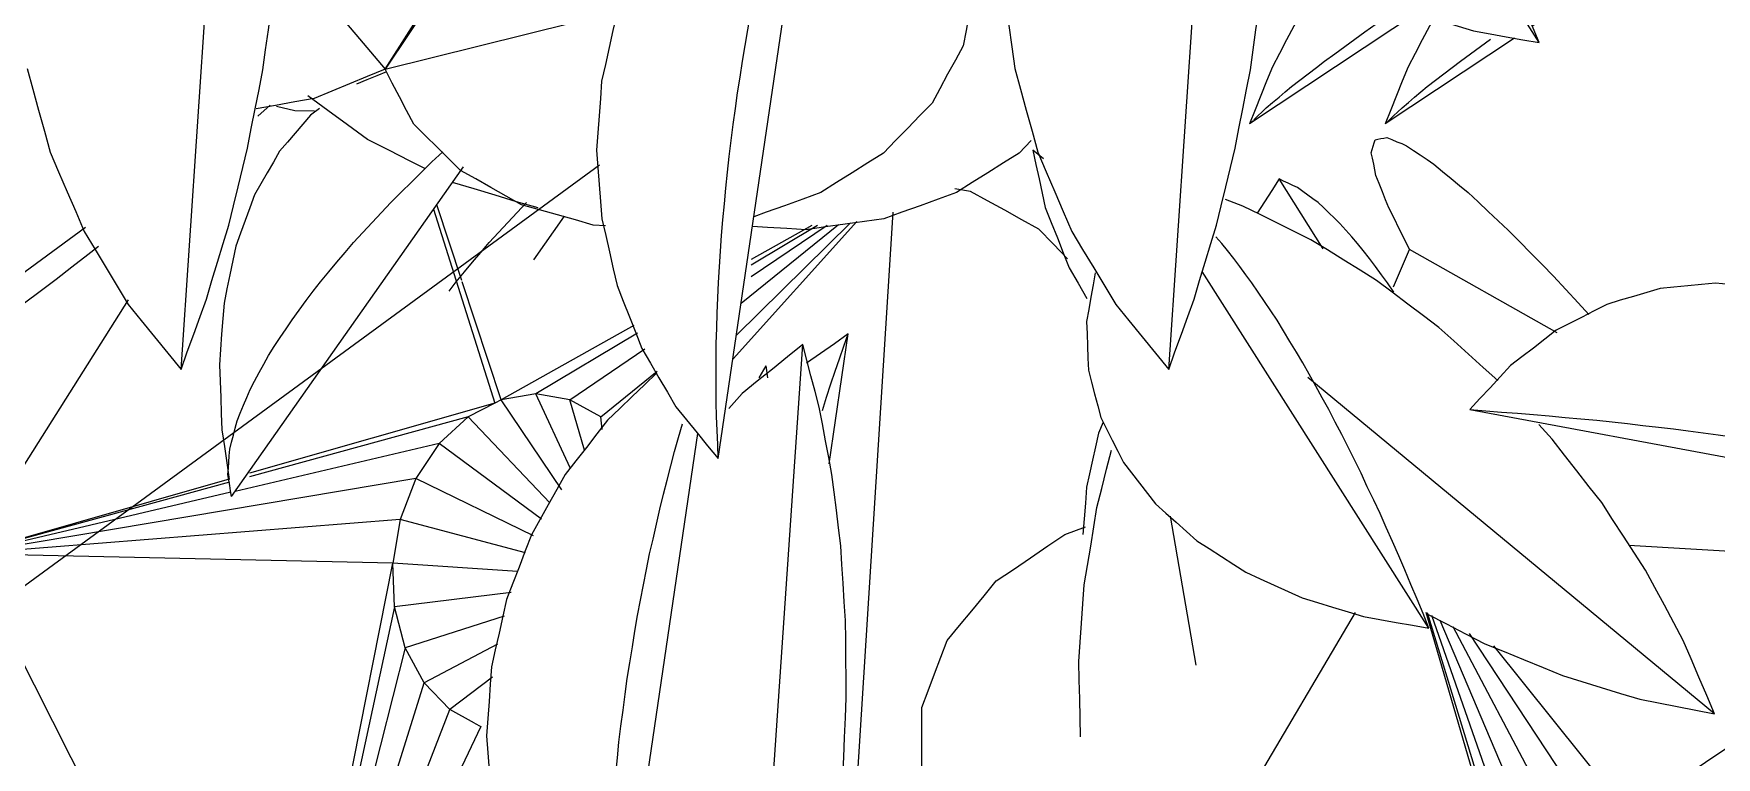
# Model space of a CAD drawing. Header units: metres. Extents: x 10.2 to 20.8, y -0.2 to 6.6.
# Drawn here: x 14.7195 to 14.824, y 0.7118 to 0.7566 of the extents above; entities that cross this region are included whole.
import ezdxf

# ---------------------------------------------------------------- set-up
doc = ezdxf.new("R2010")
doc.units = ezdxf.units.M
doc.layers.add('Importações nas famílias', color=250, linetype='Continuous', lineweight=5)
doc.layers.add('Vegetação', color=7, linetype='Continuous', lineweight=5)

# ---------------------------------------------------------------- blocks, each defined once
blk = doc.blocks.new('Planta_pergolado_12200 - plantas pergolado_skp_Component_12-V2716-Corte 3')
at = {"layer": 'Importações nas famílias'}
blk.add_line((14.80616, 0.71976), (14.79208, 0.74189), dxfattribs=at)
at = {"layer": 'Importações nas famílias', "flags": 128}
for points in [[(14.79366, 0.7432), (14.7933, 0.74362), (14.79293, 0.74404)], [(14.79517, 0.74119), (14.79479, 0.74169), (14.79441, 0.7422), (14.79404, 0.7427), (14.79366, 0.7432)], [(14.78544, 0.74181), (14.78531, 0.74106), (14.78517, 0.7403), (14.78504, 0.73954), (14.7849, 0.73878)], [(14.79673, 0.73886), (14.79634, 0.73944), (14.79595, 0.74003), (14.79556, 0.74061), (14.79517, 0.74119)], [(14.7849, 0.73878), (14.78493, 0.73803), (14.78496, 0.73727), (14.78499, 0.73652), (14.78502, 0.73576)], [(14.79833, 0.73623), (14.79793, 0.73689), (14.79753, 0.73755), (14.79713, 0.7382), (14.79673, 0.73886)], [(14.78502, 0.73576), (14.78521, 0.73503), (14.7854, 0.73429), (14.7856, 0.73356), (14.78579, 0.73283)], [(14.79994, 0.73333), (14.79953, 0.73406), (14.79913, 0.73478), (14.79873, 0.73551), (14.79833, 0.73623)], [(14.80154, 0.7302), (14.80114, 0.73099), (14.80074, 0.73177), (14.80034, 0.73255), (14.79994, 0.73333)], [(14.78579, 0.73283), (14.78614, 0.73213), (14.78649, 0.73143), (14.78684, 0.73074), (14.78719, 0.73004)], [(14.80313, 0.72687), (14.80273, 0.72771), (14.80233, 0.72854), (14.80194, 0.72937), (14.80154, 0.7302)], [(14.78719, 0.73004), (14.78769, 0.7294), (14.78819, 0.72876), (14.78869, 0.72812), (14.78919, 0.72748)], [(14.78919, 0.72748), (14.78983, 0.7269), (14.79047, 0.72633), (14.79111, 0.72576), (14.79175, 0.72519)], [(14.80467, 0.72338), (14.80428, 0.72425), (14.8039, 0.72513), (14.80351, 0.726), (14.80313, 0.72687)], [(14.79175, 0.72519), (14.79251, 0.7247), (14.79328, 0.72421), (14.79404, 0.72372), (14.7948, 0.72323)], [(14.7948, 0.72323), (14.79567, 0.72283), (14.79654, 0.72244), (14.79741, 0.72204), (14.79828, 0.72165)], [(14.80616, 0.71976), (14.80579, 0.72067), (14.80542, 0.72157), (14.80504, 0.72247), (14.80467, 0.72338)], [(14.79828, 0.72165), (14.79923, 0.72136), (14.80018, 0.72107), (14.80114, 0.72078), (14.80209, 0.72048)], [(14.80209, 0.72048), (14.80311, 0.7203), (14.80413, 0.72012), (14.80514, 0.71994), (14.80616, 0.71976)]]:
    blk.add_lwpolyline(points, dxfattribs=at)
blk = doc.blocks.new('Planta_pergolado_12200 - plantas pergolado_skp_Component_12-V2717-Corte 3')
at = {"layer": 'Importações nas famílias'}
for p, q in [((14.75957, 0.7316), (14.75982, 0.73243)), ((14.7552, 0.69395), (14.76078, 0.73183))]:
    blk.add_line(p, q, dxfattribs=at)
at = {"layer": 'Importações nas famílias', "flags": 128}
for points in [[(14.75823, 0.7356), (14.75746, 0.73486), (14.75669, 0.73413), (14.75593, 0.7334), (14.75516, 0.73266)], [(14.75516, 0.73266), (14.7545, 0.73182), (14.75385, 0.73098), (14.75319, 0.73014), (14.75254, 0.72929)], [(14.75863, 0.72807), (14.75886, 0.72895), (14.7591, 0.72983), (14.75933, 0.73072), (14.75957, 0.7316)], [(14.75254, 0.72929), (14.75201, 0.72836), (14.75149, 0.72742), (14.75096, 0.72649), (14.75044, 0.72556)], [(14.75778, 0.72437), (14.75799, 0.72529), (14.7582, 0.72622), (14.75841, 0.72714), (14.75863, 0.72807)], [(14.75044, 0.72556), (14.75005, 0.72456), (14.74967, 0.72355), (14.74928, 0.72255), (14.7489, 0.72155)], [(14.75703, 0.72055), (14.75722, 0.7215), (14.7574, 0.72246), (14.75759, 0.72341), (14.75778, 0.72437)], [(14.7489, 0.72155), (14.74867, 0.7205), (14.74843, 0.71945), (14.7482, 0.71841), (14.74797, 0.71736)], [(14.75639, 0.71664), (14.75655, 0.71762), (14.75671, 0.7186), (14.75687, 0.71957), (14.75703, 0.72055)], [(14.74797, 0.71736), (14.74789, 0.71629), (14.74781, 0.71522), (14.74773, 0.71416), (14.74765, 0.71309)], [(14.75587, 0.7127), (14.756, 0.71369), (14.75613, 0.71467), (14.75626, 0.71566), (14.75639, 0.71664)], [(14.74765, 0.71309), (14.74773, 0.71203), (14.74781, 0.71096), (14.74789, 0.7099), (14.74797, 0.70884)], [(14.75548, 0.70877), (14.75558, 0.70975), (14.75568, 0.71074), (14.75578, 0.71172), (14.75587, 0.7127)], [(14.74797, 0.70884), (14.74821, 0.7078), (14.74845, 0.70677), (14.74868, 0.70574), (14.74892, 0.7047)], [(14.75521, 0.70488), (14.75528, 0.70585), (14.75535, 0.70683), (14.75541, 0.7078), (14.75548, 0.70877)], [(14.74892, 0.7047), (14.74931, 0.70372), (14.74969, 0.70274), (14.75008, 0.70176), (14.75046, 0.70078)], [(14.75508, 0.70109), (14.75511, 0.70204), (14.75514, 0.70299), (14.75518, 0.70393), (14.75521, 0.70488)], [(14.75507, 0.69743), (14.75507, 0.69835), (14.75507, 0.69926), (14.75508, 0.70017), (14.75508, 0.70109)], [(14.75046, 0.70078), (14.75099, 0.69988), (14.75152, 0.69898), (14.75205, 0.69807), (14.75258, 0.69717)], [(14.75258, 0.69717), (14.75323, 0.69636), (14.75389, 0.69556), (14.75455, 0.69475), (14.7552, 0.69395)], [(14.7552, 0.69395), (14.75517, 0.69482), (14.75514, 0.69569), (14.75511, 0.69656), (14.75507, 0.69743)]]:
    blk.add_lwpolyline(points, dxfattribs=at)
blk = doc.blocks.new('Planta_pergolado_12200 - plantas pergolado_skp_Component_12-V2718-Corte 3')
at = {"layer": 'Importações nas famílias'}
for p, q in [((14.81154, 0.77049), (14.81079, 0.77005)), ((14.80837, 0.76864), (14.80764, 0.76808)), ((14.82052, 0.76797), (14.81074, 0.76148)), ((14.81887, 0.76768), (14.81978, 0.76823)), ((14.81079, 0.76258), (14.81164, 0.76313)), ((14.80569, 0.75812), (14.79502, 0.75104)), ((14.79502, 0.75104), (14.79522, 0.75124))]:
    blk.add_line(p, q, dxfattribs=at)
at = {"layer": 'Importações nas famílias', "flags": 128}
for points in [[(14.81831, 0.77303), (14.81752, 0.77278), (14.81665, 0.77251), (14.81577, 0.77224), (14.8149, 0.77197)], [(14.8149, 0.77197), (14.81406, 0.7716), (14.81322, 0.77123), (14.81238, 0.77086), (14.81154, 0.77049)], [(14.8225, 0.76987), (14.82339, 0.77039), (14.82427, 0.77091), (14.82515, 0.77143)], [(14.81075, 0.77003), (14.80996, 0.76956), (14.80917, 0.7691), (14.80837, 0.76864)], [(14.81522, 0.76541), (14.81613, 0.76598), (14.81704, 0.76654), (14.81796, 0.76711), (14.81887, 0.76768)], [(14.81164, 0.76313), (14.81254, 0.7637), (14.81343, 0.76427), (14.81433, 0.76484), (14.81522, 0.76541)], [(14.79979, 0.76027), (14.79926, 0.75949), (14.79873, 0.75871), (14.79821, 0.75793)], [(14.79821, 0.75793), (14.79776, 0.7571), (14.79732, 0.75626), (14.79688, 0.75542), (14.79644, 0.75458)], [(14.80217, 0.75675), (14.80289, 0.75725), (14.80361, 0.75775), (14.80433, 0.75825)], [(14.79968, 0.75494), (14.80031, 0.75539), (14.80093, 0.75584), (14.80155, 0.7563), (14.80217, 0.75675)], [(14.79644, 0.75458), (14.79608, 0.7537), (14.79573, 0.75281), (14.79537, 0.75192), (14.79502, 0.75104)], [(14.79763, 0.75336), (14.79814, 0.75375), (14.79866, 0.75415), (14.79917, 0.75454), (14.79968, 0.75494)], [(14.79606, 0.75205), (14.79645, 0.75237), (14.79685, 0.7527), (14.79724, 0.75303), (14.79763, 0.75336)], [(14.79528, 0.75129), (14.79554, 0.75154), (14.7958, 0.75179), (14.79606, 0.75205)]]:
    blk.add_lwpolyline(points, dxfattribs=at)
blk = doc.blocks.new('Planta_pergolado_12200 - plantas pergolado_skp_Component_12-V2720-Corte 3')
at = {"layer": 'Importações nas famílias'}
for p, q in [((14.73729, 0.75199), (14.73673, 0.75158)), ((14.74426, 0.74869), (14.74495, 0.74932)), ((14.73183, 0.72794), (14.74622, 0.74838))]:
    blk.add_line(p, q, dxfattribs=at)
at = {"layer": 'Importações nas famílias', "flags": 128}
for points in [[(14.74144, 0.75428), (14.74085, 0.75403), (14.74022, 0.75377), (14.73959, 0.7535)], [(14.73673, 0.75158), (14.73625, 0.75103), (14.73577, 0.75047), (14.73529, 0.74992), (14.73481, 0.74936)], [(14.73481, 0.74936), (14.73442, 0.74868), (14.73403, 0.748), (14.73364, 0.74732), (14.73325, 0.74664)], [(14.74171, 0.74617), (14.74235, 0.7468), (14.74299, 0.74743), (14.74362, 0.74806), (14.74426, 0.74869)], [(14.73325, 0.74664), (14.73296, 0.74584), (14.73267, 0.74505), (14.73238, 0.74426), (14.73209, 0.74346)], [(14.7394, 0.74368), (14.73997, 0.7443), (14.74055, 0.74493), (14.74113, 0.74555), (14.74171, 0.74617)], [(14.73209, 0.74346), (14.73191, 0.74258), (14.73172, 0.74169), (14.73154, 0.74081), (14.73136, 0.73992)], [(14.73734, 0.74125), (14.73786, 0.74186), (14.73837, 0.74247), (14.73888, 0.74307), (14.7394, 0.74368)], [(14.73558, 0.7389), (14.73602, 0.73949), (14.73646, 0.74008), (14.7369, 0.74066), (14.73734, 0.74125)], [(14.73136, 0.73992), (14.73128, 0.73897), (14.73121, 0.73801), (14.73114, 0.73705), (14.73107, 0.7361)], [(14.73412, 0.73667), (14.73448, 0.73723), (14.73485, 0.73779), (14.73521, 0.73834), (14.73558, 0.7389)], [(14.73298, 0.73456), (14.73326, 0.73509), (14.73355, 0.73562), (14.73383, 0.73614), (14.73412, 0.73667)], [(14.73107, 0.7361), (14.73111, 0.73509), (14.73115, 0.73408), (14.73119, 0.73308), (14.73123, 0.73207)], [(14.73217, 0.73262), (14.73237, 0.73311), (14.73257, 0.73359), (14.73278, 0.73408), (14.73298, 0.73456)], [(14.73171, 0.73086), (14.73183, 0.7313), (14.73194, 0.73174), (14.73206, 0.73218), (14.73217, 0.73262)], [(14.73123, 0.73207), (14.73138, 0.73104), (14.73153, 0.73001), (14.73168, 0.72898)], [(14.7316, 0.72929), (14.73163, 0.72968), (14.73165, 0.73007), (14.73168, 0.73046), (14.73171, 0.73086)], [(14.73183, 0.72794), (14.73177, 0.72828), (14.73171, 0.72862), (14.73166, 0.72895), (14.7316, 0.72929)]]:
    blk.add_lwpolyline(points, dxfattribs=at)
blk = doc.blocks.new('Planta_pergolado_12200 - plantas pergolado_skp_Component_17-V2721-Corte 3')
at = {"layer": 'Importações nas famílias'}
for p, q in [((14.74136, 0.75443), (14.75043, 0.76873)), ((14.75083, 0.7686), (14.74136, 0.75443)), ((14.73466, 0.76236), (14.74136, 0.75443)), ((14.74136, 0.75443), (14.75596, 0.75805)), ((14.75504, 0.74472), (14.75428, 0.74477))]:
    blk.add_line(p, q, dxfattribs=at)
at = {"layer": 'Importações nas famílias', "flags": 128}
for points in [[(14.77795, 0.75965), (14.77777, 0.75871), (14.7776, 0.75777), (14.77742, 0.75683), (14.77724, 0.75589)], [(14.77724, 0.75589), (14.77676, 0.755), (14.77628, 0.75412), (14.77579, 0.75323), (14.77531, 0.75234)], [(14.74136, 0.75443), (14.74025, 0.75398), (14.73915, 0.75353), (14.73805, 0.75308), (14.73695, 0.75263)], [(14.74314, 0.75103), (14.74269, 0.75188), (14.74225, 0.75273), (14.7418, 0.75358), (14.74136, 0.75443)], [(14.73695, 0.75263), (14.73575, 0.75241), (14.73456, 0.75219), (14.73336, 0.75197)], [(14.77531, 0.75234), (14.77456, 0.75156), (14.77381, 0.75079), (14.77305, 0.75001), (14.7723, 0.74923)], [(14.74603, 0.74816), (14.74531, 0.74888), (14.74458, 0.7496), (14.74386, 0.75031), (14.74314, 0.75103)], [(14.7723, 0.74923), (14.77132, 0.74862), (14.77035, 0.74801), (14.76938, 0.7474), (14.7684, 0.74679)], [(14.74983, 0.74603), (14.74888, 0.74656), (14.74793, 0.7471), (14.74698, 0.74763), (14.74603, 0.74816)], [(14.75428, 0.74477), (14.75317, 0.74509), (14.75205, 0.7454), (14.75094, 0.74571), (14.74983, 0.74603)], [(14.7684, 0.74679), (14.76728, 0.74638), (14.76615, 0.74597), (14.76502, 0.74557), (14.76425, 0.74529)]]:
    blk.add_lwpolyline(points, dxfattribs=at)
blk = doc.blocks.new('Planta_pergolado_12200 - plantas pergolado_skp_Component_16-V2722-Corte 3')
for name in ['Planta_pergolado_12200 - plantas pergolado_skp_Component_17-V2721-Corte 3', 'Planta_pergolado_12200 - plantas pergolado_skp_Component_12-V2718-Corte 3', 'Planta_pergolado_12200 - plantas pergolado_skp_Component_12-V2720-Corte 3', 'Planta_pergolado_12200 - plantas pergolado_skp_Component_12-V2716-Corte 3', 'Planta_pergolado_12200 - plantas pergolado_skp_Component_12-V2717-Corte 3']:
    blk.add_blockref(name, (0, 0))
blk = doc.blocks.new('Planta_pergolado_12200 - plantas pergolado_skp_Component_12-V2754-Corte 3')
at = {"layer": 'Importações nas famílias'}
for p, q in [((14.7996, 0.7433), (14.79685, 0.74763)), ((14.80398, 0.74061), (14.80359, 0.74119))]:
    blk.add_line(p, q, dxfattribs=at)
at = {"layer": 'Importações nas famílias', "flags": 128}
for points in [[(14.79685, 0.74763), (14.7964, 0.74692), (14.79595, 0.74621), (14.7955, 0.7455)], [(14.798, 0.7471), (14.79771, 0.74723), (14.79742, 0.74737), (14.79713, 0.7475), (14.79685, 0.74763)], [(14.79927, 0.74617), (14.79895, 0.7464), (14.79863, 0.74663), (14.79832, 0.74686), (14.798, 0.7471)], [(14.80063, 0.74487), (14.80029, 0.74519), (14.79995, 0.74552), (14.79961, 0.74585), (14.79927, 0.74617)], [(14.80208, 0.7432), (14.80172, 0.74362), (14.80136, 0.74404), (14.801, 0.74445), (14.80063, 0.74487)], [(14.80359, 0.74119), (14.80322, 0.74169), (14.80284, 0.7422), (14.80246, 0.7427), (14.80208, 0.7432)]]:
    blk.add_lwpolyline(points, dxfattribs=at)
blk = doc.blocks.new('Planta_pergolado_12200 - plantas pergolado_skp_Component_12-V2755-Corte 3')
at = {"layer": 'Importações nas famílias'}
blk.add_line((14.76892, 0.72995), (14.77011, 0.73802), dxfattribs=at)
at = {"layer": 'Importações nas famílias', "flags": 128}
for points in [[(14.77011, 0.73802), (14.76925, 0.73741), (14.76838, 0.73681), (14.76752, 0.7362)], [(14.76902, 0.73493), (14.76929, 0.7357), (14.76956, 0.73647), (14.76984, 0.73725), (14.77011, 0.73802)], [(14.7685, 0.73327), (14.76876, 0.7341), (14.76902, 0.73493)]]:
    blk.add_lwpolyline(points, dxfattribs=at)
blk = doc.blocks.new('Planta_pergolado_12200 - plantas pergolado_skp_Component_12-V2756-Corte 3')
at = {"layer": 'Importações nas famílias'}
for p, q in [((14.82347, 0.76433), (14.81257, 0.7571)), ((14.81275, 0.75825), (14.81347, 0.75875)), ((14.81147, 0.75637), (14.80344, 0.75104))]:
    blk.add_line(p, q, dxfattribs=at)
at = {"layer": 'Importações nas famílias', "flags": 128}
for points in [[(14.82007, 0.76313), (14.82096, 0.7637), (14.82185, 0.76427), (14.82275, 0.76484)], [(14.81665, 0.7609), (14.8175, 0.76146), (14.81836, 0.76202), (14.81921, 0.76258), (14.82007, 0.76313)], [(14.81347, 0.75875), (14.81426, 0.75929), (14.81506, 0.75983), (14.81585, 0.76036), (14.81665, 0.7609)], [(14.8065, 0.75768), (14.80619, 0.7571), (14.80574, 0.75626), (14.8053, 0.75542), (14.80486, 0.75458)], [(14.80811, 0.75494), (14.80873, 0.75539), (14.80935, 0.75584), (14.80997, 0.7563)], [(14.80486, 0.75458), (14.8045, 0.7537), (14.80415, 0.75281), (14.80379, 0.75192), (14.80344, 0.75104)], [(14.80605, 0.75336), (14.80657, 0.75375), (14.80708, 0.75415), (14.80759, 0.75454), (14.80811, 0.75494)], [(14.80449, 0.75205), (14.80488, 0.75237), (14.80527, 0.7527), (14.80566, 0.75303), (14.80605, 0.75336)], [(14.80344, 0.75104), (14.8037, 0.75129), (14.80396, 0.75154), (14.80422, 0.75179), (14.80449, 0.75205)]]:
    blk.add_lwpolyline(points, dxfattribs=at)
blk = doc.blocks.new('Planta_pergolado_12200 - plantas pergolado_skp_Component_12-V2757-Corte 3')
at = {"layer": 'Importações nas famílias'}
for p, q in [((14.75059, 0.74262), (14.75249, 0.74533)), ((14.74533, 0.74066), (14.74577, 0.74125))]:
    blk.add_line(p, q, dxfattribs=at)
at = {"layer": 'Importações nas famílias', "flags": 128}
for points in [[(14.74782, 0.74368), (14.7484, 0.7443), (14.74898, 0.74493), (14.74955, 0.74555), (14.75013, 0.74617)], [(14.74577, 0.74125), (14.74628, 0.74186), (14.74679, 0.74247), (14.74731, 0.74307), (14.74782, 0.74368)]]:
    blk.add_lwpolyline(points, dxfattribs=at)
blk = doc.blocks.new('Planta_pergolado_12200 - plantas pergolado_skp_Component_17-V2758-Corte 3')
at = {"layer": 'Importações nas famílias'}
for p, q in [((14.73576, 0.75185), (14.73462, 0.75212)), ((14.73697, 0.75183), (14.73576, 0.75185)), ((14.78147, 0.75001), (14.78072, 0.74923))]:
    blk.add_line(p, q, dxfattribs=at)
at = {"layer": 'Importações nas famílias', "flags": 128}
for points in [[(14.78072, 0.74923), (14.77975, 0.74862), (14.77877, 0.74801), (14.7778, 0.7474), (14.77683, 0.74679)], [(14.77683, 0.74679), (14.7757, 0.74638), (14.77457, 0.74597), (14.77344, 0.74557), (14.77232, 0.74516)], [(14.77232, 0.74516), (14.77111, 0.74499), (14.76991, 0.74482), (14.7687, 0.74465), (14.7675, 0.74448)], [(14.7675, 0.74448), (14.7663, 0.74455), (14.7651, 0.74462), (14.76416, 0.74468)]]:
    blk.add_lwpolyline(points, dxfattribs=at)
blk = doc.blocks.new('Planta_pergolado_12200 - plantas pergolado_skp_Component_16-V2759-Corte 3')
for name in ['Planta_pergolado_12200 - plantas pergolado_skp_Component_12-V2756-Corte 3', 'Planta_pergolado_12200 - plantas pergolado_skp_Component_17-V2758-Corte 3', 'Planta_pergolado_12200 - plantas pergolado_skp_Component_12-V2754-Corte 3', 'Planta_pergolado_12200 - plantas pergolado_skp_Component_12-V2757-Corte 3', 'Planta_pergolado_12200 - plantas pergolado_skp_Component_12-V2755-Corte 3']:
    blk.add_blockref(name, (0, 0))
blk = doc.blocks.new('Planta_pergolado_12200 - plantas pergolado_skp_Component_17-V2776-Corte 3')
at = {"layer": 'Importações nas famílias'}
for p, q in [((14.78356, 0.72558), (14.78484, 0.72605)), ((14.83968, 0.72366), (14.81857, 0.72489)), ((14.81854, 0.70827), (14.8398, 0.72244)), ((14.80597, 0.72076), (14.8119, 0.70042)), ((14.78879, 0.69907), (14.80159, 0.72073)), ((14.81177, 0.70211), (14.80606, 0.72071)), ((14.8122, 0.70378), (14.80634, 0.72055)), ((14.80684, 0.72026), (14.81318, 0.70533)), ((14.80763, 0.71987), (14.81463, 0.70665)), ((14.81646, 0.70765), (14.80867, 0.71944)), ((14.81854, 0.70827), (14.81019, 0.71867))]:
    blk.add_line(p, q, dxfattribs=at)
at = {"layer": 'Importações nas famílias', "flags": 128}
for points in [[(14.7793, 0.72269), (14.78037, 0.72341), (14.78143, 0.72413), (14.7825, 0.72486), (14.78356, 0.72558)], [(14.77625, 0.719), (14.77702, 0.71992), (14.77778, 0.72084), (14.77854, 0.72176), (14.7793, 0.72269)], [(14.77467, 0.71484), (14.77507, 0.71588), (14.77546, 0.71692), (14.77586, 0.71796), (14.77625, 0.719)], [(14.77469, 0.71056), (14.77468, 0.71163), (14.77468, 0.7127), (14.77467, 0.71377), (14.77467, 0.71484)]]:
    blk.add_lwpolyline(points, dxfattribs=at)
blk = doc.blocks.new('Planta_pergolado_12200 - plantas pergolado_skp_Component_16-V2777-Corte 3')
blk.add_blockref('Planta_pergolado_12200 - plantas pergolado_skp_Component_17-V2776-Corte 3', (0, 0))
blk = doc.blocks.new('Planta_pergolado_12200 - plantas pergolado_skp_-V2818-Corte 3')
for name in ['Planta_pergolado_12200 - plantas pergolado_skp_Component_16-V2722-Corte 3', 'Planta_pergolado_12200 - plantas pergolado_skp_Component_16-V2759-Corte 3', 'Planta_pergolado_12200 - plantas pergolado_skp_Component_16-V2777-Corte 3']:
    blk.add_blockref(name, (0, 0))
blk = doc.blocks.new('Planta_pergolado_12200 - plantas pergolado_skp_Component_12-V2711-Corte 3')
at = {"layer": 'Importações nas famílias'}
for p, q in [((14.62995, 0.39918), (14.66105, 0.3934)), ((14.66197, 0.39847), (14.66134, 0.39927)), ((14.66058, 0.39458), (14.66112, 0.39441))]:
    blk.add_line(p, q, dxfattribs=at)
at = {"layer": 'Importações nas famílias', "flags": 128}
for points in [[(14.64177, 0.40669), (14.64094, 0.40645), (14.64011, 0.4062), (14.63928, 0.40596), (14.63845, 0.40571)], [(14.6452, 0.40703), (14.64434, 0.40695), (14.64348, 0.40686), (14.64262, 0.40678), (14.64177, 0.40669)], [(14.64868, 0.40671), (14.64781, 0.40679), (14.64694, 0.40687), (14.64607, 0.40695), (14.6452, 0.40703)], [(14.65211, 0.40575), (14.65125, 0.40599), (14.65039, 0.40623), (14.64953, 0.40647), (14.64868, 0.40671)], [(14.63845, 0.40571), (14.63767, 0.40531), (14.63688, 0.4049), (14.6361, 0.4045), (14.63532, 0.4041)], [(14.65541, 0.40416), (14.65459, 0.40456), (14.65376, 0.40495), (14.65293, 0.40535), (14.65211, 0.40575)], [(14.63532, 0.4041), (14.63461, 0.40355), (14.6339, 0.403), (14.63318, 0.40246), (14.63247, 0.40191)], [(14.65852, 0.40198), (14.65774, 0.40253), (14.65696, 0.40307), (14.65619, 0.40361), (14.65541, 0.40416)], [(14.63247, 0.40191), (14.63184, 0.40122), (14.63121, 0.40054), (14.63058, 0.39986), (14.62995, 0.39918)], [(14.66134, 0.39927), (14.66064, 0.39995), (14.65993, 0.40062), (14.65922, 0.4013), (14.65852, 0.40198)], [(14.62995, 0.39918), (14.63094, 0.3991), (14.63193, 0.39903), (14.63292, 0.39896), (14.63391, 0.39888)], [(14.63391, 0.39888), (14.63489, 0.39879), (14.63587, 0.3987), (14.63685, 0.39861), (14.63783, 0.39852)], [(14.63783, 0.39852), (14.63879, 0.39842), (14.63975, 0.39831), (14.6407, 0.3982), (14.64166, 0.3981)], [(14.64166, 0.3981), (14.64259, 0.39798), (14.64351, 0.39786), (14.64444, 0.39774), (14.64537, 0.39762)], [(14.64537, 0.39762), (14.64625, 0.39749), (14.64713, 0.39736), (14.64802, 0.39722), (14.6489, 0.39709)], [(14.6489, 0.39709), (14.64973, 0.39695), (14.65056, 0.3968), (14.65139, 0.39666), (14.65222, 0.39652)], [(14.65222, 0.39652), (14.65299, 0.39636), (14.65376, 0.39621), (14.65453, 0.39605), (14.6553, 0.3959)], [(14.6553, 0.3959), (14.656, 0.39574), (14.6567, 0.39558), (14.6574, 0.39542), (14.6581, 0.39526)], [(14.6581, 0.39526), (14.65872, 0.39509), (14.65934, 0.39492), (14.65996, 0.39475), (14.66058, 0.39458)]]:
    blk.add_lwpolyline(points, dxfattribs=at)
blk = doc.blocks.new('Planta_pergolado_12200 - plantas pergolado_skp_Component_16-V2821-Corte 3')
blk.add_blockref('Planta_pergolado_12200 - plantas pergolado_skp_Component_12-V2711-Corte 3', (0.17874, 0.33414))
blk = doc.blocks.new('Planta_pergolado_12200 - plantas pergolado_skp_-V2896-Corte 3')
blk.add_blockref('Planta_pergolado_12200 - plantas pergolado_skp_Component_16-V2821-Corte 3', (0, 0))
blk = doc.blocks.new('Planta_pergolado_12200 - plantas pergolado_skp_Component_12-V3025-Corte 3')
at = {"layer": 'Importações nas famílias'}
blk.add_line((14.81411, 0.73808), (14.80496, 0.74326), dxfattribs=at)
at = {"layer": 'Importações nas famílias', "flags": 128}
for points in [[(14.80258, 0.74926), (14.80264, 0.74946), (14.80269, 0.74966), (14.80275, 0.74986), (14.80281, 0.75006)], [(14.80281, 0.75006), (14.80299, 0.75009), (14.80318, 0.75013), (14.80336, 0.75016), (14.80354, 0.7502)], [(14.80354, 0.7502), (14.80385, 0.75007), (14.80416, 0.74994), (14.80447, 0.74982), (14.80477, 0.74969)], [(14.80287, 0.74784), (14.8028, 0.7482), (14.80273, 0.74855), (14.80265, 0.74891), (14.80258, 0.74926)], [(14.80477, 0.74969), (14.8052, 0.7494), (14.80562, 0.74912), (14.80604, 0.74883), (14.80647, 0.74854)], [(14.80647, 0.74854), (14.807, 0.7481), (14.80753, 0.74766), (14.80806, 0.74722), (14.80859, 0.74678)], [(14.80367, 0.74583), (14.80347, 0.74633), (14.80327, 0.74684), (14.80307, 0.74734), (14.80287, 0.74784)], [(14.80859, 0.74678), (14.80921, 0.7462), (14.80983, 0.74562), (14.81046, 0.74503), (14.81108, 0.74445)], [(14.80496, 0.74326), (14.80464, 0.7439), (14.80431, 0.74454), (14.80399, 0.74519), (14.80367, 0.74583)], [(14.81108, 0.74445), (14.81178, 0.74374), (14.81249, 0.74303), (14.81319, 0.74232), (14.81389, 0.7416)], [(14.80396, 0.74094), (14.80421, 0.74152), (14.80446, 0.7421), (14.80471, 0.74268), (14.80496, 0.74326)], [(14.81389, 0.7416), (14.81466, 0.74078), (14.81542, 0.73995), (14.81609, 0.73923)]]:
    blk.add_lwpolyline(points, dxfattribs=at)
blk = doc.blocks.new('Planta_pergolado_12200 - plantas pergolado_skp_Component_12-V3026-Corte 3')
at = {"layer": 'Importações nas famílias'}
for p in [(14.76458, 0.7353), (14.76511, 0.7353)]:
    blk.add_line(p, (14.76502, 0.73604), dxfattribs=at)
blk = doc.blocks.new('Planta_pergolado_12200 - plantas pergolado_skp_Component_12-V3027-Corte 3')
at = {"layer": 'Importações nas famílias'}
for p, q in [((14.78594, 0.73255), (14.78564, 0.73186)), ((14.79171, 0.71746), (14.79012, 0.72671)), ((14.78822, 0.69843), (14.78794, 0.69901))]:
    blk.add_line(p, q, dxfattribs=at)
at = {"layer": 'Importações nas famílias', "flags": 128}
for points in [[(14.78564, 0.73186), (14.78546, 0.73102), (14.78527, 0.73018), (14.78509, 0.72934), (14.7849, 0.7285)], [(14.78555, 0.72724), (14.78585, 0.72843), (14.78615, 0.72962), (14.78646, 0.73081)], [(14.7849, 0.7285), (14.78483, 0.72752), (14.78475, 0.72655), (14.78468, 0.72557)], [(14.78476, 0.72246), (14.78496, 0.72366), (14.78516, 0.72485), (14.78535, 0.72605), (14.78555, 0.72724)], [(14.78442, 0.7177), (14.78451, 0.71889), (14.78459, 0.72008), (14.78468, 0.72127), (14.78476, 0.72246)], [(14.78453, 0.71303), (14.7845, 0.7142), (14.78448, 0.71537), (14.78445, 0.71653), (14.78442, 0.7177)]]:
    blk.add_lwpolyline(points, dxfattribs=at)
blk = doc.blocks.new('Planta_pergolado_12200 - plantas pergolado_skp_Component_17-V3028-Corte 3')
at = {"layer": 'Importações nas famílias'}
for p, q in [((14.77769, 0.74685), (14.77672, 0.74701)), ((14.74612, 0.74134), (14.74456, 0.74603)), ((14.74437, 0.74576), (14.74816, 0.73372)), ((14.76296, 0.73647), (14.77065, 0.745)), ((14.76317, 0.73794), (14.77024, 0.7449)), ((14.76346, 0.73992), (14.76951, 0.7448)), ((14.77009, 0.7011), (14.77289, 0.74556)), ((14.76408, 0.74157), (14.7688, 0.74477)), ((14.7682, 0.74475), (14.76408, 0.74229)), ((14.76784, 0.74474), (14.76408, 0.74263)), ((14.74857, 0.73393), (14.74615, 0.74124)), ((14.71546, 0.72437), (14.72543, 0.74014)), ((14.75679, 0.73854), (14.74857, 0.73393)), ((14.75702, 0.73806), (14.75072, 0.73429)), ((14.75282, 0.73393), (14.75749, 0.7371)), ((14.75474, 0.73288), (14.75824, 0.73571)), ((14.74816, 0.73372), (14.73294, 0.72937)), ((14.74816, 0.73372), (14.74652, 0.73288)), ((14.74857, 0.73393), (14.74816, 0.73372)), ((14.75072, 0.73429), (14.74857, 0.73393)), ((14.75232, 0.72835), (14.74857, 0.73393)), ((14.75285, 0.7297), (14.75072, 0.73429)), ((14.75282, 0.73393), (14.75072, 0.73429)), ((14.75373, 0.7308), (14.75282, 0.73393)), ((14.75474, 0.73288), (14.75282, 0.73393)), ((14.74652, 0.73288), (14.73294, 0.72916)), ((14.74652, 0.73288), (14.74471, 0.73122)), ((14.75159, 0.72753), (14.74652, 0.73288)), ((14.75484, 0.73208), (14.75474, 0.73288)), ((14.74471, 0.73122), (14.73205, 0.72825)), ((14.74471, 0.73122), (14.74327, 0.72904)), ((14.75106, 0.72652), (14.74471, 0.73122)), ((14.74327, 0.72904), (14.71546, 0.72437)), ((14.73168, 0.72901), (14.71546, 0.72437)), ((14.7317, 0.72882), (14.71546, 0.72437)), ((14.73179, 0.72819), (14.71546, 0.72437)), ((14.74327, 0.72904), (14.74229, 0.72651)), ((14.75058, 0.72549), (14.74327, 0.72904)), ((14.74229, 0.72651), (14.71546, 0.72437)), ((14.74229, 0.72651), (14.74184, 0.7238)), ((14.75008, 0.72443), (14.74229, 0.72651)), ((14.71546, 0.72437), (14.73451, 0.68672)), ((14.74184, 0.7238), (14.71546, 0.72437)), ((14.73451, 0.68672), (14.74184, 0.7238)), ((14.74195, 0.72108), (14.74184, 0.7238)), ((14.74958, 0.72327), (14.74184, 0.7238)), ((14.74919, 0.72198), (14.74195, 0.72108)), ((14.74195, 0.72108), (14.73451, 0.68672)), ((14.74261, 0.71855), (14.74195, 0.72108)), ((14.74875, 0.72051), (14.74261, 0.71855)), ((14.74833, 0.71878), (14.74378, 0.71638)), ((14.74261, 0.71855), (14.73451, 0.68672)), ((14.74378, 0.71638), (14.74261, 0.71855)), ((14.74803, 0.71673), (14.74537, 0.71471)), ((14.73451, 0.68672), (14.74378, 0.71638)), ((14.74537, 0.71471), (14.74378, 0.71638)), ((14.73451, 0.68672), (14.74537, 0.71471)), ((14.74691, 0.71387), (14.74537, 0.71471)), ((14.74729, 0.71366), (14.73451, 0.68672)), ((14.74691, 0.71387), (14.74729, 0.71366))]:
    blk.add_line(p, q, dxfattribs=at)
at = {"layer": 'Importações nas famílias', "flags": 128}
for points in [[(14.78194, 0.74452), (14.78088, 0.7451), (14.77982, 0.74569), (14.77876, 0.74627), (14.77769, 0.74685)], [(14.78371, 0.74267), (14.78283, 0.7436), (14.78194, 0.74452)]]:
    blk.add_lwpolyline(points, dxfattribs=at)
blk = doc.blocks.new('Planta_pergolado_12200 - plantas pergolado_skp_Component_16-V3029-Corte 3')
for name in ['Planta_pergolado_12200 - plantas pergolado_skp_Component_17-V3028-Corte 3', 'Planta_pergolado_12200 - plantas pergolado_skp_Component_12-V3025-Corte 3', 'Planta_pergolado_12200 - plantas pergolado_skp_Component_12-V3026-Corte 3', 'Planta_pergolado_12200 - plantas pergolado_skp_Component_12-V3027-Corte 3']:
    blk.add_blockref(name, (0, 0))
blk = doc.blocks.new('Planta_pergolado_12200 - plantas pergolado_skp_-V3049-Corte 3')
blk.add_blockref('Planta_pergolado_12200 - plantas pergolado_skp_Component_16-V3029-Corte 3', (0, 0))
blk = doc.blocks.new('Planta_pergolado_12200 - plantas pergolado_skp_-V3050-Corte 3')
blk.add_blockref('Planta_pergolado_12200 - plantas pergolado_skp_-V3049-Corte 3', (0, 0))
blk = doc.blocks.new('Planta_pergolado_12200 - plantas pergolado_skp_-V3106-Corte 3')
for name in ['Planta_pergolado_12200 - plantas pergolado_skp_-V3050-Corte 3', 'Planta_pergolado_12200 - plantas pergolado_skp_-V2896-Corte 3', 'Planta_pergolado_12200 - plantas pergolado_skp_-V2818-Corte 3']:
    blk.add_blockref(name, (0, 0))
blk = doc.blocks.new('Planta_pergolado_12200 - plantas pergolado_skp_Component_12-V2728-Corte 3')
at = {"layer": 'Importações nas famílias'}
blk.add_line((14.90868, 0.55581), (14.89271, 0.5809), dxfattribs=at)
at = {"layer": 'Importações nas famílias', "flags": 128}
for points in [[(14.89336, 0.58222), (14.89305, 0.58245), (14.89273, 0.58268), (14.89241, 0.58291), (14.8921, 0.58315)], [(14.89473, 0.58092), (14.89439, 0.58124), (14.89405, 0.58157), (14.8937, 0.58189), (14.89336, 0.58222)], [(14.89618, 0.57925), (14.89581, 0.57967), (14.89545, 0.58008), (14.89509, 0.5805), (14.89473, 0.58092)], [(14.89769, 0.57724), (14.89731, 0.57774), (14.89693, 0.57825), (14.89655, 0.57875), (14.89618, 0.57925)], [(14.89925, 0.57491), (14.89886, 0.57549), (14.89847, 0.57607), (14.89808, 0.57666), (14.89769, 0.57724)], [(14.90085, 0.57228), (14.90045, 0.57294), (14.90005, 0.57359), (14.89965, 0.57425), (14.89925, 0.57491)], [(14.90246, 0.56938), (14.90205, 0.57011), (14.90165, 0.57083), (14.90125, 0.57156), (14.90085, 0.57228)], [(14.90406, 0.56625), (14.90366, 0.56704), (14.90326, 0.56782), (14.90286, 0.5686), (14.90246, 0.56938)], [(14.90564, 0.56292), (14.90525, 0.56375), (14.90485, 0.56459), (14.90446, 0.56542), (14.90406, 0.56625)], [(14.89235, 0.56295), (14.89299, 0.56238), (14.89363, 0.56181), (14.89427, 0.56124)], [(14.90719, 0.55943), (14.9068, 0.5603), (14.90642, 0.56117), (14.90603, 0.56205), (14.90564, 0.56292)], [(14.89427, 0.56124), (14.89503, 0.56075), (14.89579, 0.56026), (14.89656, 0.55977), (14.89732, 0.55928)], [(14.89732, 0.55928), (14.89819, 0.55888), (14.89906, 0.55849), (14.89993, 0.55809), (14.90079, 0.5577)], [(14.90868, 0.55581), (14.90831, 0.55671), (14.90793, 0.55762), (14.90756, 0.55852), (14.90719, 0.55943)], [(14.90079, 0.5577), (14.90175, 0.55741), (14.9027, 0.55712), (14.90366, 0.55682), (14.90461, 0.55653)], [(14.90461, 0.55653), (14.90563, 0.55635), (14.90664, 0.55617), (14.90766, 0.55599), (14.90868, 0.55581)]]:
    blk.add_lwpolyline(points, dxfattribs=at)
blk = doc.blocks.new('Planta_pergolado_12200 - plantas pergolado_skp_Component_12-V2729-Corte 3')
at = {"layer": 'Importações nas famílias'}
blk.add_line((14.85772, 0.53), (14.86421, 0.57407), dxfattribs=at)
at = {"layer": 'Importações nas famílias', "flags": 128}
for points in [[(14.86421, 0.57407), (14.86334, 0.57346), (14.86248, 0.57286), (14.86161, 0.57225), (14.86075, 0.57164)], [(14.86311, 0.57098), (14.86338, 0.57175), (14.86366, 0.57252), (14.86393, 0.57329), (14.86421, 0.57407)], [(14.86075, 0.57164), (14.85998, 0.57091), (14.85921, 0.57018), (14.85844, 0.56945), (14.85768, 0.56871)], [(14.86209, 0.56765), (14.86234, 0.56848), (14.8626, 0.56931), (14.86285, 0.57015), (14.86311, 0.57098)], [(14.85768, 0.56871), (14.85702, 0.56787), (14.85637, 0.56703), (14.85571, 0.56618), (14.85506, 0.56534)], [(14.86114, 0.56412), (14.86138, 0.565), (14.86161, 0.56588), (14.86185, 0.56677), (14.86209, 0.56765)], [(14.85506, 0.56534), (14.85453, 0.56441), (14.85401, 0.56347), (14.85348, 0.56254), (14.85295, 0.56161)], [(14.86029, 0.56042), (14.86051, 0.56134), (14.86072, 0.56227), (14.86093, 0.56319), (14.86114, 0.56412)], [(14.85295, 0.56161), (14.85257, 0.5606), (14.85219, 0.5596), (14.8518, 0.5586), (14.85142, 0.5576)], [(14.85955, 0.5566), (14.85973, 0.55755), (14.85992, 0.55851), (14.86011, 0.55946), (14.86029, 0.56042)], [(14.85142, 0.5576), (14.85118, 0.55655), (14.85095, 0.5555), (14.85072, 0.55446), (14.85048, 0.55341)], [(14.85891, 0.55269), (14.85907, 0.55367), (14.85923, 0.55465), (14.85939, 0.55562), (14.85955, 0.5566)], [(14.85048, 0.55341), (14.85041, 0.55234), (14.85033, 0.55127), (14.85025, 0.55021), (14.85017, 0.54914)], [(14.85839, 0.54875), (14.85852, 0.54974), (14.85865, 0.55072), (14.85878, 0.55171), (14.85891, 0.55269)], [(14.85017, 0.54914), (14.85025, 0.54807), (14.85033, 0.54701), (14.85041, 0.54595), (14.85049, 0.54488)], [(14.858, 0.54482), (14.8581, 0.5458), (14.85819, 0.54678), (14.85829, 0.54777), (14.85839, 0.54875)], [(14.85049, 0.54488), (14.85073, 0.54385), (14.85097, 0.54282), (14.8512, 0.54178), (14.85144, 0.54075)], [(14.85773, 0.54093), (14.8578, 0.5419), (14.85786, 0.54287), (14.85793, 0.54385), (14.858, 0.54482)], [(14.85144, 0.54075), (14.85182, 0.53977), (14.85221, 0.53879), (14.8526, 0.53781), (14.85298, 0.53683)], [(14.85759, 0.53714), (14.85763, 0.53809), (14.85766, 0.53903), (14.8577, 0.53998), (14.85773, 0.54093)], [(14.85759, 0.53348), (14.85759, 0.53439), (14.85759, 0.53531), (14.85759, 0.53622), (14.85759, 0.53714)], [(14.85298, 0.53683), (14.85351, 0.53593), (14.85404, 0.53502), (14.85457, 0.53412), (14.85509, 0.53322)], [(14.85509, 0.53322), (14.85575, 0.53241), (14.85641, 0.53161), (14.85706, 0.5308), (14.85772, 0.53)], [(14.85772, 0.53), (14.85769, 0.53087), (14.85766, 0.53174), (14.85762, 0.53261), (14.85759, 0.53348)]]:
    blk.add_lwpolyline(points, dxfattribs=at)
blk = doc.blocks.new('Planta_pergolado_12200 - plantas pergolado_skp_Component_16-V3121-Corte 3')
for name in ['Planta_pergolado_12200 - plantas pergolado_skp_Component_12-V2728-Corte 3', 'Planta_pergolado_12200 - plantas pergolado_skp_Component_12-V2729-Corte 3']:
    blk.add_blockref(name, (-0.09568, 0.20028))
blk = doc.blocks.new('Planta_pergolado_12200 - plantas pergolado_skp_Component_12-V2800-Corte 3')
at = {"layer": 'Importações nas famílias'}
blk.add_line((14.82437, 0.53553), (14.82765, 0.5841), dxfattribs=at)
at = {"layer": 'Importações nas famílias', "flags": 128}
for points in [[(14.82944, 0.55412), (14.82962, 0.55536), (14.82979, 0.55659), (14.82997, 0.55782), (14.83014, 0.55906)], [(14.81482, 0.55421), (14.81517, 0.55291), (14.81553, 0.55161), (14.81589, 0.55032), (14.81625, 0.54902)], [(14.8285, 0.54925), (14.82873, 0.55047), (14.82897, 0.55169), (14.82921, 0.5529), (14.82944, 0.55412)], [(14.81625, 0.54902), (14.81677, 0.54779), (14.8173, 0.54656), (14.81783, 0.54533), (14.81835, 0.5441)], [(14.82733, 0.54449), (14.82762, 0.54568), (14.82792, 0.54687), (14.82821, 0.54806), (14.8285, 0.54925)], [(14.82595, 0.5399), (14.82629, 0.54105), (14.82664, 0.54219), (14.82699, 0.54334), (14.82733, 0.54449)], [(14.81835, 0.5441), (14.81903, 0.54297), (14.81972, 0.54184), (14.8204, 0.5407), (14.82108, 0.53957)], [(14.82108, 0.53957), (14.8219, 0.53856), (14.82272, 0.53755), (14.82355, 0.53654), (14.82437, 0.53553)], [(14.82437, 0.53553), (14.82476, 0.53662), (14.82516, 0.53772), (14.82555, 0.53881), (14.82595, 0.5399)]]:
    blk.add_lwpolyline(points, dxfattribs=at)
blk = doc.blocks.new('Planta_pergolado_12200 - plantas pergolado_skp_Component_16-V3168-Corte 3')
blk.add_blockref('Planta_pergolado_12200 - plantas pergolado_skp_Component_12-V2800-Corte 3', (-0.09568, 0.20028))
blk = doc.blocks.new('Planta_pergolado_12200 - plantas pergolado_skp_Component_12-V3169-Corte 3')
at = {"layer": 'Importações nas famílias'}
for p, q in [((14.78222, 0.74888), (14.78157, 0.74942)), ((14.79461, 0.74595), (14.79353, 0.74636)), ((14.82388, 0.71445), (14.79863, 0.73532)), ((14.81381, 0.73148), (14.81297, 0.73239))]:
    blk.add_line(p, q, dxfattribs=at)
at = {"layer": 'Importações nas famílias', "flags": 128}
for points in [[(14.78157, 0.74942), (14.78176, 0.74853), (14.78196, 0.74763), (14.78215, 0.74674), (14.78234, 0.74585)], [(14.78234, 0.74585), (14.78271, 0.74492), (14.78309, 0.74398), (14.78346, 0.74305), (14.78383, 0.74212)], [(14.79883, 0.74386), (14.79778, 0.74438), (14.79672, 0.7449), (14.79567, 0.74543), (14.79461, 0.74595)], [(14.8029, 0.74134), (14.80188, 0.74197), (14.80087, 0.7426), (14.79985, 0.74323), (14.79883, 0.74386)], [(14.78383, 0.74212), (14.78438, 0.74117), (14.78492, 0.74022)], [(14.80678, 0.73841), (14.80581, 0.73914), (14.80484, 0.73987), (14.80387, 0.74061), (14.8029, 0.74134)], [(14.81043, 0.73512), (14.80952, 0.73594), (14.80861, 0.73676), (14.8077, 0.73759), (14.80678, 0.73841)], [(14.81688, 0.72755), (14.81611, 0.72853), (14.81534, 0.72952), (14.81458, 0.7305), (14.81381, 0.73148)], [(14.8196, 0.72337), (14.81892, 0.72442), (14.81824, 0.72546), (14.81756, 0.72651), (14.81688, 0.72755)], [(14.82194, 0.71899), (14.82135, 0.72009), (14.82077, 0.72118), (14.82018, 0.72228), (14.8196, 0.72337)], [(14.80606, 0.72064), (14.80725, 0.72003), (14.80843, 0.71942), (14.80962, 0.7188)], [(14.80962, 0.7188), (14.81083, 0.71831), (14.81203, 0.71781), (14.81324, 0.71732), (14.81445, 0.71682)], [(14.82388, 0.71445), (14.8234, 0.71559), (14.82291, 0.71672), (14.82243, 0.71786), (14.82194, 0.71899)], [(14.81445, 0.71682), (14.81564, 0.71646), (14.81684, 0.71609), (14.81804, 0.71572), (14.81924, 0.71536)], [(14.81924, 0.71536), (14.8204, 0.71513), (14.82156, 0.71491), (14.82272, 0.71468), (14.82388, 0.71445)]]:
    blk.add_lwpolyline(points, dxfattribs=at)
blk = doc.blocks.new('Planta_pergolado_12200 - plantas pergolado_skp_Component_12-V3170-Corte 3')
at = {"layer": 'Importações nas famílias'}
for p, q in [((14.76354, 0.68207), (14.76728, 0.73735)), ((14.76352, 0.73432), (14.76269, 0.7334))]:
    blk.add_line(p, q, dxfattribs=at)
at = {"layer": 'Importações nas famílias', "flags": 128}
for points in [[(14.76728, 0.73735), (14.76634, 0.7366), (14.7654, 0.73584), (14.76446, 0.73508), (14.76352, 0.73432)], [(14.7683, 0.73348), (14.76805, 0.73445), (14.76779, 0.73542), (14.76754, 0.73639), (14.76728, 0.73735)], [(14.76909, 0.7293), (14.7689, 0.73035), (14.7687, 0.73139), (14.7685, 0.73244), (14.7683, 0.73348)], [(14.76964, 0.72487), (14.7695, 0.72598), (14.76937, 0.72709), (14.76923, 0.7282), (14.76909, 0.7293)], [(14.76994, 0.72023), (14.76986, 0.72139), (14.76979, 0.72255), (14.76972, 0.72371), (14.76964, 0.72487)], [(14.76998, 0.71544), (14.76997, 0.71664), (14.76996, 0.71784), (14.76995, 0.71904), (14.76994, 0.72023)], [(14.76978, 0.71054), (14.76983, 0.71177), (14.76988, 0.71299), (14.76993, 0.71422), (14.76998, 0.71544)]]:
    blk.add_lwpolyline(points, dxfattribs=at)
blk = doc.blocks.new('Planta_pergolado_12200 - plantas pergolado_skp_Component_12-V3172-Corte 3')
at = {"layer": 'Importações nas famílias'}
for p, q in [((14.73346, 0.75153), (14.73423, 0.7522)), ((14.69557, 0.72472), (14.72275, 0.74463))]:
    blk.add_line(p, q, dxfattribs=at)
at = {"layer": 'Importações nas famílias', "flags": 128}
for points in [[(14.71607, 0.75541), (14.71485, 0.75489), (14.71362, 0.75437)], [(14.71362, 0.75437), (14.7125, 0.75367), (14.71138, 0.75298), (14.71026, 0.75228), (14.70914, 0.75159)], [(14.70914, 0.75159), (14.70814, 0.75073), (14.70715, 0.74988), (14.70615, 0.74902), (14.70516, 0.74817)], [(14.70516, 0.74817), (14.70431, 0.74717), (14.70347, 0.74618), (14.70262, 0.74518), (14.70178, 0.74419)], [(14.70178, 0.74419), (14.7011, 0.74308), (14.70043, 0.74197), (14.69975, 0.74086), (14.69907, 0.73975)], [(14.72094, 0.74141), (14.72192, 0.74217), (14.72291, 0.74294), (14.72357, 0.74345)], [(14.717, 0.73847), (14.71798, 0.7392), (14.71897, 0.73994), (14.71995, 0.74067), (14.72094, 0.74141)], [(14.69907, 0.73975), (14.69858, 0.73855), (14.69809, 0.73734), (14.6976, 0.73614), (14.69711, 0.73494)], [(14.71309, 0.73566), (14.71407, 0.73636), (14.71504, 0.73706), (14.71602, 0.73776), (14.717, 0.73847)], [(14.70926, 0.73302), (14.71022, 0.73368), (14.71118, 0.73434), (14.71213, 0.735), (14.71309, 0.73566)], [(14.69711, 0.73494), (14.69682, 0.73368), (14.69652, 0.73242), (14.69623, 0.73116), (14.69593, 0.72989)], [(14.70556, 0.73058), (14.70648, 0.73119), (14.70741, 0.7318), (14.70834, 0.73241), (14.70926, 0.73302)], [(14.70201, 0.72837), (14.7029, 0.72892), (14.70378, 0.72948), (14.70467, 0.73003), (14.70556, 0.73058)], [(14.69593, 0.72989), (14.69584, 0.7286), (14.69575, 0.72731), (14.69566, 0.72601), (14.69557, 0.72472)], [(14.69867, 0.72641), (14.69951, 0.7269), (14.70034, 0.72739), (14.70118, 0.72788), (14.70201, 0.72837)], [(14.69557, 0.72472), (14.69635, 0.72514), (14.69712, 0.72556), (14.6979, 0.72598), (14.69867, 0.72641)]]:
    blk.add_lwpolyline(points, dxfattribs=at)
blk = doc.blocks.new('Planta_pergolado_12200 - plantas pergolado_skp_Component_17-V3173-Corte 3')
at = {"layer": 'Importações nas famílias', "flags": 128}
for points in [[(14.74026, 0.75008), (14.73903, 0.75098), (14.7378, 0.75188), (14.73656, 0.75278)], [(14.74386, 0.74826), (14.74291, 0.74874), (14.74158, 0.74941), (14.74026, 0.75008)], [(14.75085, 0.74583), (14.74952, 0.74622), (14.7482, 0.74662), (14.74688, 0.74701), (14.74555, 0.7474)]]:
    blk.add_lwpolyline(points, dxfattribs=at)
blk = doc.blocks.new('Planta_pergolado_12200 - plantas pergolado_skp_Component_16-V3174-Corte 3')
for name in ['Planta_pergolado_12200 - plantas pergolado_skp_Component_17-V3173-Corte 3', 'Planta_pergolado_12200 - plantas pergolado_skp_Component_12-V3172-Corte 3', 'Planta_pergolado_12200 - plantas pergolado_skp_Component_12-V3169-Corte 3', 'Planta_pergolado_12200 - plantas pergolado_skp_Component_12-V3170-Corte 3']:
    blk.add_blockref(name, (0, 0))
blk = doc.blocks.new('Planta_pergolado_12200 - plantas pergolado_skp_Component_12-V2783-Corte 3')
at = {"layer": 'Importações nas famílias'}
blk.add_line((14.82437, 0.37067), (14.82811, 0.42596), dxfattribs=at)
at = {"layer": 'Importações nas famílias', "flags": 128}
for points in [[(14.81409, 0.39468), (14.81427, 0.39335), (14.81445, 0.39201), (14.81463, 0.39068), (14.81482, 0.38935)], [(14.82944, 0.38926), (14.82962, 0.3905), (14.82979, 0.39173), (14.82997, 0.39297), (14.83014, 0.3942)], [(14.81482, 0.38935), (14.81517, 0.38805), (14.81553, 0.38675), (14.81589, 0.38546), (14.81625, 0.38416)], [(14.8285, 0.38439), (14.82873, 0.38561), (14.82897, 0.38683), (14.82921, 0.38804), (14.82944, 0.38926)], [(14.81625, 0.38416), (14.81677, 0.38293), (14.8173, 0.3817), (14.81783, 0.38047), (14.81835, 0.37924)], [(14.82733, 0.37963), (14.82762, 0.38082), (14.82792, 0.38201), (14.82821, 0.3832), (14.8285, 0.38439)], [(14.81835, 0.37924), (14.81903, 0.37811), (14.81972, 0.37698), (14.8204, 0.37584), (14.82108, 0.37471)], [(14.82595, 0.37504), (14.82629, 0.37619), (14.82664, 0.37733), (14.82699, 0.37848), (14.82733, 0.37963)], [(14.82437, 0.37067), (14.82476, 0.37176), (14.82516, 0.37286), (14.82555, 0.37395), (14.82595, 0.37504)], [(14.82108, 0.37471), (14.8219, 0.3737), (14.82272, 0.37269), (14.82355, 0.37168), (14.82437, 0.37067)]]:
    blk.add_lwpolyline(points, dxfattribs=at)
blk = doc.blocks.new('Planta_pergolado_12200 - plantas pergolado_skp_Component_16-V3178-Corte 3')
blk.add_blockref('Planta_pergolado_12200 - plantas pergolado_skp_Component_12-V2783-Corte 3', (-0.03437, 0.36514))
blk = doc.blocks.new('Planta_pergolado_12200 - plantas pergolado_skp_-V3179-Corte 3')
at = {"layer": 'Importações nas famílias'}
blk.add_line((14.75466, 0.74848), (14.70527, 0.71236), dxfattribs=at)
for name in ['Planta_pergolado_12200 - plantas pergolado_skp_Component_16-V3168-Corte 3', 'Planta_pergolado_12200 - plantas pergolado_skp_Component_16-V3178-Corte 3', 'Planta_pergolado_12200 - plantas pergolado_skp_Component_16-V3174-Corte 3']:
    blk.add_blockref(name, (0, 0))
blk = doc.blocks.new('Planta_pergolado_12200 - plantas pergolado_skp_-V3180-Corte 3')
for name in ['Planta_pergolado_12200 - plantas pergolado_skp_-V3179-Corte 3', 'Planta_pergolado_12200 - plantas pergolado_skp_Component_16-V3121-Corte 3']:
    blk.add_blockref(name, (0, 0))
blk = doc.blocks.new('Planta_pergolado_12200 - plantas pergolado_skp_-V3437-Corte 3')
blk.add_blockref('Planta_pergolado_12200 - plantas pergolado_skp_-V3180-Corte 3', (0, 0))
blk = doc.blocks.new('Planta_pergolado_12200 - Planta_pergolado_12200-V5114-Corte 3')
for name in ['Planta_pergolado_12200 - plantas pergolado_skp_-V3437-Corte 3', 'Planta_pergolado_12200 - plantas pergolado_skp_-V3106-Corte 3']:
    blk.add_blockref(name, (0, 0))

msp = doc.modelspace()

# ---------------------------------------------------------------- block references
at = {"layer": 'Vegetação', "color": 250}
msp.add_blockref('Planta_pergolado_12200 - Planta_pergolado_12200-V5114-Corte 3', (0, 0), dxfattribs=at)

doc.saveas('drawing.dxf')
